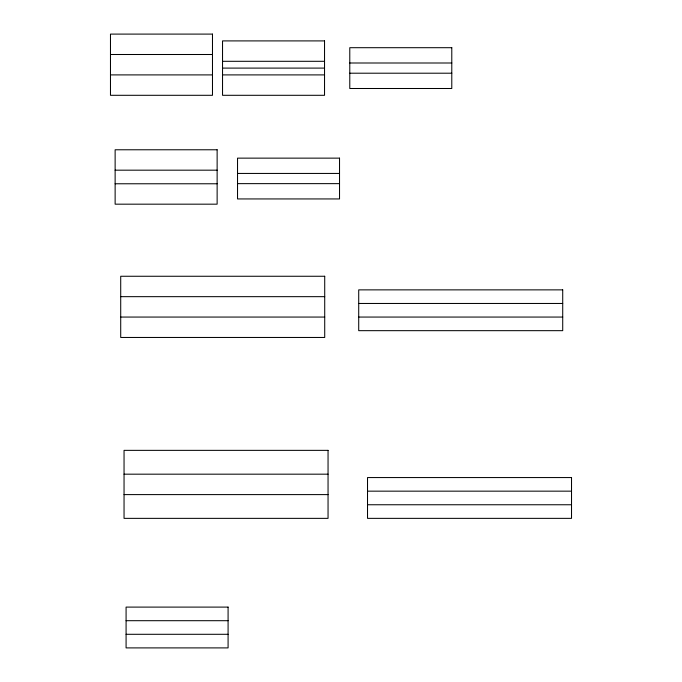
<?xml version="1.0" encoding="UTF-8"?>
<svg xmlns="http://www.w3.org/2000/svg" width="682" height="682" viewBox="0 0 682 682"><rect width="100%" height="100%" fill="white"/><g stroke="black" fill="none" stroke-linecap="round" stroke-linejoin="round"><path stroke-width="1.02" d="M110.475 54.5L212.477 54.5M222.537 61.303L324.538 61.303M349.781 63L451.782 63M222.537 68.098L324.538 68.098M349.781 73.204L451.782 73.204M110.475 74.901L212.477 74.901M222.537 74.901L324.538 74.901M115.13 170.176L217.132 170.176M237.532 173.441L339.534 173.441M237.532 183.637L339.534 183.637M115.13 183.773L217.132 183.773M120.714 296.661L324.717 296.661M358.715 303.464L562.718 303.464M120.714 317.062L324.717 317.062M358.715 317.062L562.718 317.062M124.047 474.178L328.051 474.178M367.521 491.159L571.525 491.159M124.047 494.603L328.051 494.603M367.521 504.757L571.525 504.757M126.085 620.697L228.086 620.697M126.085 634.294L228.086 634.294M212.477 34.1L110.475 34.1L110.475 95.301L212.477 95.301L212.477 34.1M324.538 40.903L222.537 40.903L222.537 95.301L324.538 95.301L324.538 40.903M451.782 47.697L349.781 47.697L349.781 88.498L451.782 88.498L451.782 47.697M217.132 149.776L115.13 149.776L115.13 204.174L217.132 204.174L217.132 149.776M339.534 158.139L237.532 158.139L237.532 198.939L339.534 198.939L339.534 158.139M324.717 276.261L120.714 276.261L120.714 337.462L324.717 337.462L324.717 276.261M562.718 289.867L358.715 289.867L358.715 330.668L562.718 330.668L562.718 289.867M328.051 450.359L124.047 450.359L124.047 518.363L328.051 518.363L328.051 450.359M571.525 477.562L367.521 477.562L367.521 518.363L571.525 518.363L571.525 477.562M228.086 607.099L126.085 607.099L126.085 647.9L228.086 647.9L228.086 607.099"/></g></svg>
